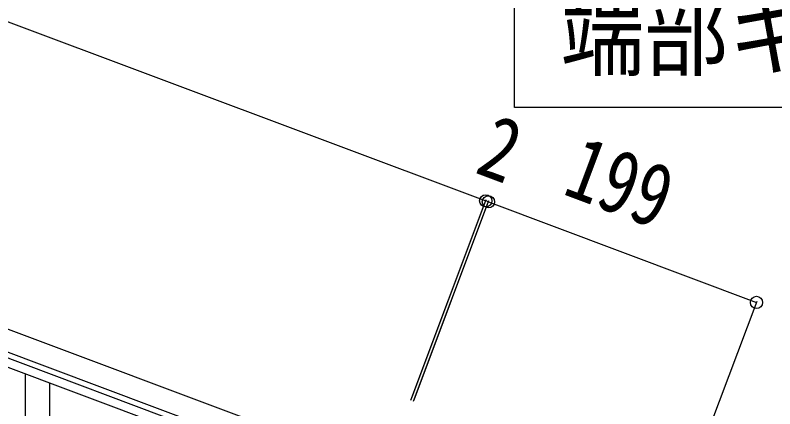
# Model space of a CAD drawing. Units: millimetres, scale not verified. Extents: x -4015 to 4015, y -2862 to 2860.
# Drawn here: x 2990 to 3517, y 1500 to 1774 of the extents above; entities that cross this region are included whole.
import ezdxf
from ezdxf.enums import TextEntityAlignment as Align

# ---------------------------------------------------------------- set-up
doc = ezdxf.new("R2010")
doc.units = ezdxf.units.MM
doc.header["$LTSCALE"] = 10
doc.layers.add('0-3_YKK_A1', color=4, linetype='Continuous')
doc.layers.add('0-4_YKK_D', color=6, linetype='Continuous')
doc.styles.add('ＭＳ ゴシック', font='')
doc.styles.get('ＭＳ ゴシック').set_extended_font_data('MS Gothic')

msp = doc.modelspace()

# ---------------------------------------------------------------- linework, layer by layer
at = {"layer": '0-3_YKK_A1'}
for p, q in [((2465.35, 1750.06), (3246.27, 1457.16)), ((2460.08, 1736.02), (3241, 1443.11)), ((3193.72, 1456.57), (2545.81, 1699.59)), ((3191.61, 1450.96), (2543.7, 1693.97)), ((2996.69, 1340.68), (2996.69, 1524.16)), ((3013.69, 1373.59), (3013.69, 1517.78))]:
    msp.add_line(p, q, dxfattribs=at)
msp.add_lwpolyline([(3791.08, 1911.79), (3791.08, 1709.24), (3336.52, 1709.24), (3336.52, 1911.79)], close=True, dxfattribs=at)
at = {"layer": '0-4_YKK_D'}
for p, q in [((2535.59, 1937.32), (3316.51, 1644.42)), ((3264.53, 1505.84), (3316.85, 1645.36)), ((3265.18, 1507.59), (3316.86, 1645.35)), ((3266.4, 1505.14), (3318.72, 1644.66)), ((3266.75, 1506.08), (3318.73, 1644.65)), ((3318.37, 1643.72), (3316.5, 1644.42)), ((3318.38, 1643.72), (3504.7, 1573.83)), ((3453.03, 1436.06), (3505.06, 1574.77))]:
    msp.add_line(p, q, dxfattribs=at)
for centre in [(3316.5, 1644.42), (3316.51, 1644.42), (3318.37, 1643.72), (3318.38, 1643.72), (3504.7, 1573.83)]:
    msp.add_circle(centre, 4.25, dxfattribs=at)

# ---------------------------------------------------------------- texts
at = {"layer": '0-3_YKK_A1', "style": 'ＭＳ ゴシック', "width": 0.9}
msp.add_text('端部キャップ', height=47.42, dxfattribs=at).set_placement((3368.65, 1722.18), align=Align.BOTTOM_LEFT)
at = {"layer": '0-4_YKK_D', "style": 'ＭＳ ゴシック', "width": 0.8}
for s, rotation, p in [('2', 339.444, (3303.33, 1652.03)), ('199', 339.44, (3364.12, 1637.24))]:
    msp.add_text(s, height=43.99, rotation=rotation, dxfattribs=at).set_placement(p, align=Align.BOTTOM_LEFT)

doc.saveas('drawing.dxf')
